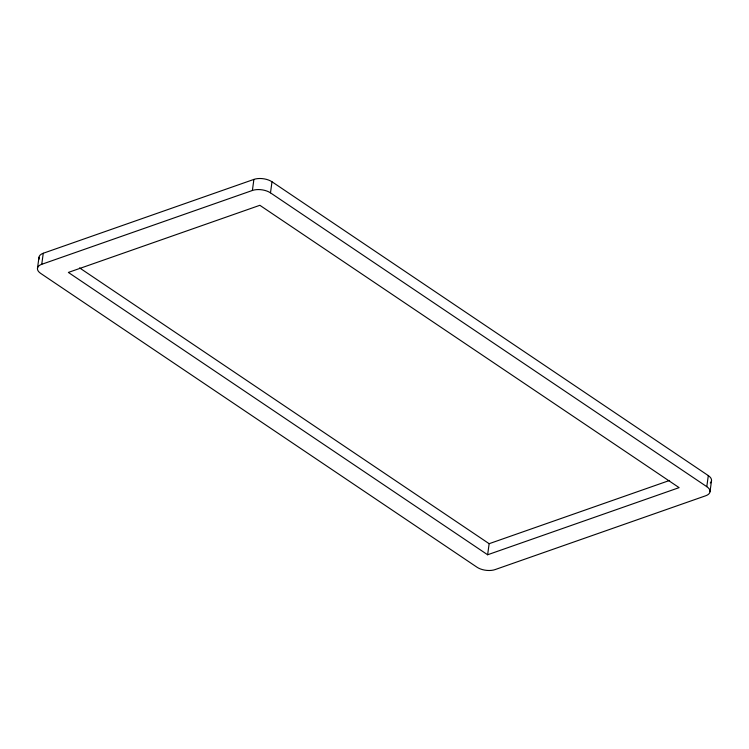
<?xml version="1.0" encoding="UTF-8"?>
<svg xmlns="http://www.w3.org/2000/svg" width="749" height="749" viewBox="0 0 749 749"><rect width="100%" height="100%" fill="white"/><g stroke="black" fill="none" stroke-linecap="round" stroke-linejoin="round"><path stroke-width="1.12" d="M37.469 268.357L38.985 257.3M708.311 475.596L706.794 486.663A12.911 6.469 7.8 0 1 705.736 495.754L495.098 569.596A12.911 6.469 7.8 0 1 477.001 567.218L40.689 273.404A12.911 6.469 7.8 0 1 41.747 264.303L43.264 253.246L253.902 179.404A12.911 6.469 7.8 0 1 271.999 181.782L708.311 475.596A12.911 6.469 7.8 0 1 711.138 481.86M41.747 264.303L252.385 190.471L253.902 179.404M706.794 486.663L270.483 192.849L271.999 181.782M487.627 554.766L679.118 487.636L259.856 205.301L68.365 272.43L487.627 554.766L489.144 543.699L669.634 480.427M710.015 491.7L711.531 480.643M79.581 267.899L489.144 543.699M252.385 190.471A12.911 6.469 7.8 0 1 270.483 192.849M39.229 259.023A12.911 6.469 7.8 0 1 43.264 253.246M710.614 482.618A12.911 6.469 7.8 0 1 710.267 482.974"/></g></svg>
